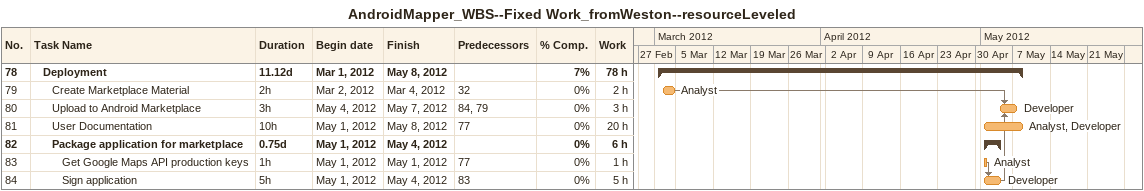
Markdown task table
AndroidMapper_WBS--Fixed Work_fromWeston--resourceLeveled

| ID | Level | Task | Duration | Start | Finish | Predecessors | Resources | % complete | Work (h) |
|---|---|---|---|---|---|---|---|---|---|
| 78 | 2 | **Deployment** | 11.12d | 2012-03-01 | 2012-05-08 |  |  | 7 | 78 |
| 79 | 3 | Create Marketplace Material | 2h | 2012-03-02 | 2012-03-04 | 32 | Analyst | 0 | 2 |
| 80 | 3 | Upload to Android Marketplace | 3h | 2012-05-04 | 2012-05-07 | 84, 79 | Developer | 0 | 3 |
| 81 | 3 | User Documentation | 10h | 2012-05-01 | 2012-05-08 | 77 | Analyst, Developer | 0 | 20 |
| 82 | 3 | **Package application for marketplace** | 0.75d | 2012-05-01 | 2012-05-04 |  |  | 0 | 6 |
| 83 | 4 | Get Google Maps API production keys | 1h | 2012-05-01 | 2012-05-01 | 77 | Analyst | 0 | 1 |
| 84 | 4 | Sign application | 5h | 2012-05-01 | 2012-05-04 | 83 | Developer | 0 | 5 |
